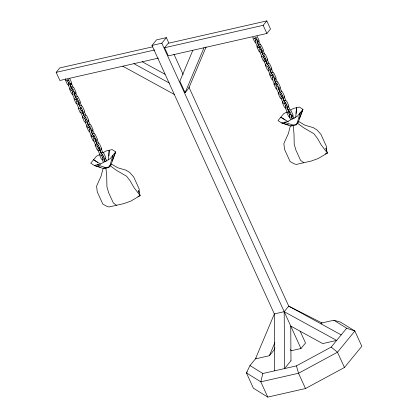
<?xml version="1.0" encoding="UTF-8"?>
<svg xmlns="http://www.w3.org/2000/svg" width="418" height="418" viewBox="0 0 418 418"><rect width="100%" height="100%" fill="white"/><g stroke="black" fill="none" stroke-linecap="round" stroke-linejoin="round"><path stroke-width="0.63" d="M108.873 156.018L109.176 150.271L108.481 159.942M296.148 113.477L296.456 107.729L295.756 117.401M138.98 192.928L139.21 189.082L133.645 176.866L129.69 172.456L126.058 170.204L117.704 167.764L111.622 164.159L108.899 167.482L102.985 168.825L101.114 176.067L96.584 186.125L97.263 191.893L102.833 204.104L107.18 206.487L109.108 206.952L123.895 203.597L130.834 201.115L140.155 195.614L138.692 190.592L138.76 191.799M326.254 150.386L326.489 146.54L320.92 134.33L316.964 129.914L313.338 127.662L304.978 125.222L298.901 121.617L296.174 124.94L290.259 126.283L288.389 133.525L283.859 143.588L284.543 149.351L290.108 161.567L294.455 163.945L296.383 164.415L311.17 161.055L318.114 158.574L327.43 153.077L325.967 148.056L326.04 149.257M256.088 358.09L249.974 365.551L246.427 372.903L260.811 381.833L298.53 373.264L337.488 352.222L354.861 331.025L346.674 328.203L331.181 347.102L296.44 365.87L262.807 373.509L260.811 381.833L267.771 397.1L305.49 388.531L344.448 367.485L361.821 346.292L354.861 331.025L340.477 322.1L333.846 320.24L321.149 323.124M112.301 157.116L112.881 155.339L110.028 165.309L110.263 165.821L116.695 170.497L126.591 176.234L130.238 181.02L133.979 187.557L140.155 195.614L137.877 196.481M299.581 114.574L300.155 112.803L297.302 122.772L297.538 123.279L303.975 127.96L313.866 133.692L317.518 138.483L321.259 145.02L327.43 153.077L325.152 153.939M112.113 160.773L115.697 151.906L112.134 149.597L106.219 150.94L102.938 152.727M299.152 118.827L302.972 109.37L299.413 107.06L293.499 108.403L289.669 110.483M67.491 79.211L68.515 79.77L70.182 83.422L69.811 84.3L70.266 83.746L69.691 83.877M71.138 84.671L71.812 83.067L69.764 78.574M70.067 88.276L69.618 89.347L71.666 93.841L73.072 94.609M74.059 93.627L74.43 92.744L72.769 89.097L71.744 88.538L71.164 88.668M78.312 102.948L78.678 102.07L77.016 98.423L75.992 97.859L75.412 97.99M82.56 112.275L82.931 111.397L81.264 107.745L80.24 107.186M82.816 116.251L82.367 117.322L84.415 121.816L85.35 122.328M86.808 121.596L87.179 120.718L85.518 117.071L84.493 116.507M87.064 125.578L86.615 126.644L88.663 131.137L89.604 131.654M91.061 130.923L91.427 130.045L89.766 126.398L88.741 125.834L88.161 125.964M91.317 134.899L90.868 135.97L92.916 140.464L94.322 141.232M95.309 140.249L95.68 139.372L94.013 135.719L92.989 135.16M95.565 144.226L95.116 145.297L97.164 149.79L98.57 150.558M103.81 158.897L104.176 158.02L102.514 154.373L101.49 153.808L100.91 153.939M192.839 50.291L179.855 81.186L185.101 92.702L188.732 88.271L206.111 46.926M185.101 92.702L203.989 47.757M257.091 41.758L257.457 40.88L255.795 37.233M258.413 42.129L259.087 40.525L257.044 36.032M257.347 45.734L256.892 46.806L258.941 51.299L260.346 52.067M265.587 60.411L265.958 59.534L264.291 55.881L263.267 55.322M265.843 64.388L265.393 65.459L267.442 69.947L268.377 70.464M269.835 69.733L270.206 68.855L268.544 65.208L267.52 64.644M270.091 73.709L269.641 74.78L271.69 79.274L272.63 79.786M274.088 79.059L274.454 78.182L272.792 74.529L271.768 73.97M274.344 83.036L273.894 84.107L275.943 88.6L276.878 89.112M278.336 88.386L278.707 87.508L277.04 83.856L276.016 83.297L275.441 83.428M278.592 92.362L278.142 93.433L280.191 97.922L281.596 98.695M282.84 101.684L282.39 102.755L284.439 107.248L285.844 108.016M286.837 107.034L287.203 106.156L285.541 102.504L284.517 101.945L283.937 102.076M291.085 116.356L291.456 115.478L289.789 111.831L288.765 111.272L288.19 111.402M168.809 42.991L166.369 37.646L156.515 39.888L151.974 45.426L274.344 313.934L255.45 358.869L269.391 355.702L274.892 342.608M274.929 347.781L273.931 350.164L269.391 355.702M158.459 58.102L59.889 80.491L56.179 72.351L59.811 67.92L152.654 46.826M68.902 79.937L68.259 80.716L67.272 80.94L66.086 80.34L65.318 78.657M68.918 82.356L68.275 83.14L68.291 85.173L70.334 89.666L71.525 90.267L72.507 90.042L73.15 89.259M70.177 83.381L69.921 84.817L71.582 88.47L72.23 88.794M70.219 85.434L70.668 84.88M74.43 92.707L74.169 94.144L75.836 97.791L76.484 98.12M77.398 98.585L76.76 99.369L75.773 99.594L74.587 98.993L72.539 94.499L72.528 92.467L73.166 91.683L74.153 91.458M78.678 102.034L78.422 103.465L80.084 107.118L80.731 107.447M81.651 107.907L81.008 108.69L80.021 108.915L78.835 108.314L76.787 103.826L76.776 101.793L77.419 101.01L78.401 100.785M82.926 111.355L82.67 112.792L84.331 116.444L84.979 116.768M85.899 117.233L85.256 118.017L84.274 118.242L83.083 117.641L81.04 113.147L81.024 111.115L81.667 110.331L82.654 110.112M87.179 120.682L86.918 122.119L88.585 125.766L89.233 126.095M90.147 126.56L89.504 127.344L88.522 127.568L87.336 126.967L85.288 122.474L85.272 120.441L85.915 119.658L86.902 119.433M151.974 45.426L161.829 43.185L166.369 37.646M91.427 130.008L91.166 131.44L92.833 135.092L93.48 135.422M91.934 131.848L93.062 129.69L91.014 125.196L89.138 124.172L87.743 124.486M164.603 47.72L168.235 43.289L266.804 20.9L270.514 29.041L266.883 33.471L168.313 55.86L164.603 47.72L263.168 25.331L266.804 20.9M94.4 135.881L93.757 136.665L92.77 136.89L91.584 136.289L89.536 131.801L89.525 129.768L90.168 128.984L91.15 128.76M95.675 139.33L95.419 140.767L97.081 144.419L97.728 144.743M96.182 141.174L97.31 139.016L95.262 134.523L93.386 133.494L91.997 133.812M98.648 145.208L98.005 145.992L97.018 146.216L95.832 145.616L93.789 141.122L93.773 139.089L94.416 138.306L95.403 138.086M99.928 148.656L99.667 150.093L101.328 153.74L101.982 154.07M102.896 154.535L102.253 155.318L101.271 155.538L100.085 154.942L98.037 150.449L98.021 148.416L98.664 147.632L99.651 147.408M104.176 157.983L103.915 159.415L104.751 161.244M256.177 37.395L255.534 38.179L254.552 38.404L253.365 37.803M257.457 40.844L257.195 42.281L258.862 45.928L259.51 46.257M257.493 42.892L257.948 42.338M260.424 46.722L259.787 47.506L258.799 47.725L257.613 47.13L255.565 42.636L255.555 40.603L256.192 39.82L257.18 39.595M261.705 50.165L261.449 51.602L263.11 55.254L263.758 55.578M264.678 56.043L264.035 56.827L263.047 57.052L261.861 56.451L259.813 51.957L259.803 49.925L260.445 49.146L261.428 48.922M265.952 59.492L265.696 60.929L267.358 64.576L268.006 64.905M268.926 65.37L268.283 66.154L267.301 66.378L266.109 65.778L264.066 61.284L264.051 59.252L264.693 58.468L265.681 58.243M270.206 68.818L269.944 70.25L271.611 73.902L272.259 74.232M273.173 74.697L272.536 75.475L271.548 75.7L270.362 75.104L268.314 70.611L268.299 68.578L268.941 67.794L269.929 67.57M274.454 78.14L274.198 79.577L275.859 83.229L276.507 83.553M277.427 84.018L276.784 84.802L275.796 85.026L274.61 84.426L272.562 79.932L272.552 77.9L273.194 77.121L274.177 76.896M277.442 86.442L276.8 87.226L276.815 89.259L278.858 93.752L280.044 94.353L281.032 94.128L281.675 93.345M278.701 87.466L278.445 88.903L280.107 92.55L280.755 92.88M279.208 89.311L280.337 87.148L278.289 82.654L276.413 81.63L275.023 81.949M282.955 96.793L282.693 98.225L284.355 101.877L285.008 102.206M283.456 98.632L284.585 96.474L282.537 91.981L280.666 90.957L279.271 91.27M285.922 102.671L285.28 103.45L284.297 103.674L283.111 103.074L281.063 98.585L281.048 96.553L281.69 95.769L282.678 95.544M287.203 106.115L286.941 107.551L288.608 111.204L289.256 111.528M290.176 111.993L289.533 112.776L288.545 113.001L287.359 112.4L285.311 107.907L285.301 105.874L285.943 105.09L286.926 104.871M291.45 115.441L291.194 116.878L292.025 118.702M321.149 323.924L321.954 322.942L288.733 306.148L284.193 311.687L274.339 313.928L274.694 370.808M247.252 371.895L246.427 372.903L253.381 388.17L267.771 397.1M290.583 349.579L291.127 350.765L300.981 348.528L305.521 342.99L300.108 331.108M99.656 154.508L96.375 156.295L90.748 163.161L94.311 165.471L102.755 168.318L108.67 166.97L111.392 163.647L115.697 151.906L110.07 158.772L100.221 164.128L94.311 165.471L100.174 167.137M286.936 111.972L283.655 113.759L278.022 120.624L281.586 122.934L290.029 125.776L295.944 124.433L298.666 121.11L302.972 109.37L297.344 116.235L287.5 121.591L281.586 122.934L288.624 124.935M56.179 72.351L154.749 49.956M256.965 41.335L257.54 41.204M70.746 87.19L72.142 86.871L74.017 87.895L76.06 92.388L74.932 94.552L74.007 94.761M258.021 44.648L259.416 44.329L261.292 45.358L263.34 49.852L262.211 52.01L261.281 52.219M258.439 46.126L259.019 45.996L260.043 46.555L261.705 50.207L261.339 51.085L261.793 50.531L261.213 50.662M73.939 93.204L74.514 93.073M74.994 96.511L76.389 96.197L78.265 97.222L80.313 101.715L79.185 103.873L78.255 104.087M262.274 53.974L263.669 53.656L265.54 54.685L267.588 59.173L266.459 61.336L265.529 61.545M79.248 105.838L80.643 105.519L82.513 106.548L84.561 111.042L83.433 113.2L82.503 113.409M266.522 63.296L267.917 62.982L269.793 64.006L271.836 68.5L270.707 70.658L269.782 70.872M83.496 115.164L84.891 114.846L86.761 115.87L88.809 120.363L87.681 122.526L86.751 122.735M270.77 72.622L272.165 72.304L274.041 73.333L276.089 77.826L274.96 79.984L274.03 80.193M90.936 130.5L91.516 130.369M279.689 92.749L280.269 92.618L281.293 93.183L282.955 96.83L282.584 97.707L283.038 97.154L282.464 97.284M96.244 143.134L97.64 142.82L99.51 143.844L101.558 148.338L100.43 150.496L99.5 150.71M283.519 100.597L284.914 100.278L286.79 101.308L288.838 105.801L287.709 107.959L286.779 108.168M96.662 144.618L97.242 144.482L98.267 145.046L99.928 148.693L99.557 149.571L100.012 149.017L99.437 149.153M100.492 152.46L101.887 152.147L103.763 153.171L105.811 157.664L104.683 159.822L103.753 160.037M287.772 109.924L289.162 109.605M103.899 156.734L102.917 156.959L102.274 157.743L102.285 159.77L103.309 162.017M291.179 114.192L290.191 114.417L289.549 115.201L289.559 117.233L290.583 119.48M291.027 117.495L291.957 117.286L293.086 115.122L291.038 110.629M285.713 122.594L284.543 122.26L292.987 125.102L293.217 125.614L293.985 133.624L294.215 144.309L295.923 150.146L300.563 160.324L303.776 162.733M98.439 165.136L97.269 164.802L105.712 167.644L105.942 168.151L106.71 176.161L106.94 186.851L108.649 192.688L113.283 202.866L116.502 205.275M256.098 42.746L254.693 41.972L252.644 37.484M264.599 61.394L263.194 60.626L261.145 56.132M290.092 117.343L288.686 116.575L286.644 112.081M142.146 61.749L165.042 74.289M133.932 63.672L169.426 83.109M122.782 66.206L174.677 94.625M68.824 85.282L67.418 84.514L65.37 80.021M77.32 103.936L75.914 103.162L73.866 98.669M81.102 113.001L80.167 112.489L78.119 107.996M102.818 159.885L101.412 159.112L99.364 154.618M288.733 306.148L341.198 334.886M333.846 320.24L346.674 328.203M249.974 365.551L262.807 373.509M288.441 121.915L280.839 117.192L285.06 119.961M100.623 164.117L93.564 159.728L97.786 162.498M331.181 347.102L337.488 352.222L344.448 367.485M263.168 25.331L266.883 33.471M258.622 40.755L260.414 44.689M262.87 50.082L264.662 54.011M267.123 59.408L268.915 63.337M271.371 68.73L273.163 72.664M275.619 78.056L277.411 81.985M279.872 87.383L281.664 91.312M284.12 96.704L285.912 100.639M288.368 106.031L290.16 109.96M292.621 115.358L294.157 118.722M257.592 42.437L258.784 45.045M261.846 51.764L263.032 54.371M266.094 61.085L267.045 63.17M270.341 70.412L271.533 73.019M274.595 79.739L275.781 82.346M278.843 89.06L279.794 91.145M283.09 98.387L284.041 100.472M287.344 107.713L288.53 110.315M291.592 117.035L292.543 119.12M254.693 38.038L255.941 40.776M258.941 47.365L260.189 50.103M263.194 56.686L264.437 59.424M267.86 66.927L268.481 68.296M271.69 75.339L272.938 78.077M275.943 84.661L276.982 86.944M280.191 93.987L281.439 96.725M284.439 103.314L285.687 106.052M288.686 112.635L289.935 115.373M173.951 54.277L183.157 74.477M188.842 86.954L289.01 306.749M161.829 43.185L300.981 348.528M305.49 388.531L298.53 373.264L296.44 365.87M71.347 83.297L73.14 87.226M75.595 92.624L77.387 96.553M79.843 101.945L81.635 105.879M84.352 111.831L85.889 115.201M88.344 120.598L90.136 124.527M92.592 129.92L94.384 133.854M96.845 139.246L98.638 143.175M101.093 148.568L102.885 152.502M105.597 158.459L106.877 161.264M70.318 84.979L71.269 87.064M74.566 94.301L75.757 96.908M78.819 103.627L79.77 105.712M83.067 112.949L84.018 115.039M87.315 122.275L88.506 124.883M91.803 132.125L92.754 134.209M95.816 140.923L96.767 143.013M100.064 150.25L101.015 152.335M104.317 159.577L105.263 161.661M67.418 80.58L68.662 83.318M71.666 89.901L72.915 92.639M75.914 99.228L77.163 101.966M80.167 108.555L81.207 110.833M84.415 117.876L85.664 120.614M88.663 127.203L89.912 129.941M92.916 136.529L94.16 139.262M97.164 145.851L98.413 148.589M101.412 155.177L102.661 157.915M290.97 360.739L284.553 368.571L284.193 311.687L336.657 340.424L322.717 343.591L290.756 326.082L290.97 360.739"/></g></svg>
